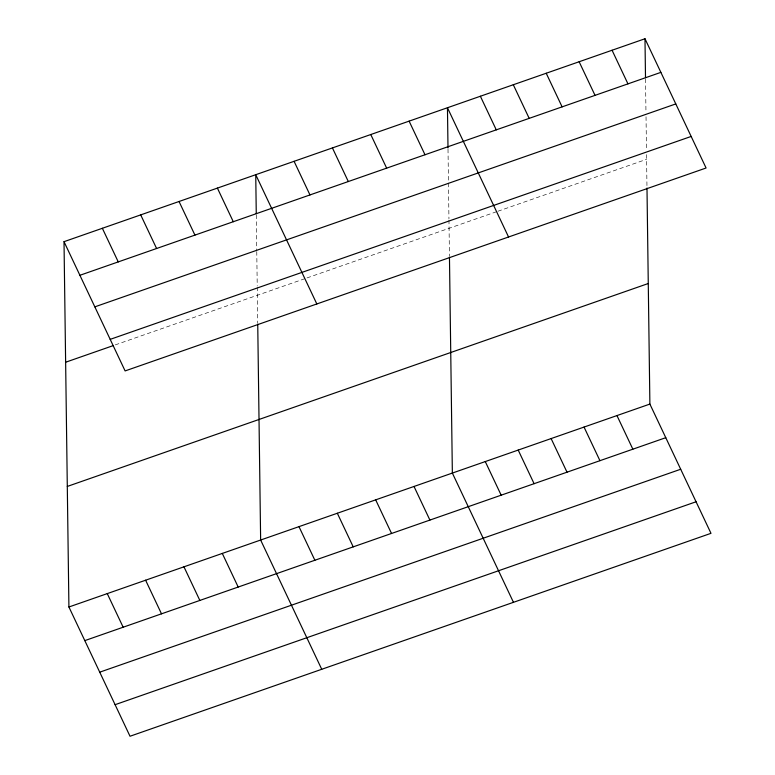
<?xml version="1.0" encoding="UTF-8"?>
<svg xmlns="http://www.w3.org/2000/svg" width="775" height="775" viewBox="0 0 775 775"><rect width="100%" height="100%" fill="white"/><g stroke="black" fill="none" stroke-linecap="round" stroke-linejoin="round"><path stroke-width="0.58" stroke-dasharray="3.88 2.91" d="M115.252 344.904L305.844 278.332M306.978 277.934L496.756 211.643M497.889 211.255L646.602 159.311M645.527 78.934L645.962 112.026M646.03 116.754L646.476 149.856M646.534 154.583L646.97 186.911M448.008 149.11L448.948 218.85M448.957 220.032L449.442 255.905M256.273 214.898L256.748 250.354M256.767 251.536L257.222 285.81M257.242 286.992L257.726 322.865"/><path stroke-width="1.16" d="M64.015 241.674L644.984 38.75L706.083 168.001L125.114 370.925L64.015 241.674L68.917 606.999L130.016 736.25L710.985 533.326L649.886 404.075L646.989 188.063M79.912 275.29L660.872 72.366M94.831 306.852L675.79 103.927M110.195 339.363L691.164 136.439M65.633 362.235L113.005 345.689M67.299 486.438L648.268 283.514M68.917 606.999L649.886 404.075M84.814 640.615L665.773 437.691M99.733 672.177L680.692 469.253M115.097 704.688L696.066 501.764M612.066 50.249L627.953 83.865M579.138 61.748L595.035 95.364M546.22 73.247L562.107 106.863M513.302 84.746L529.189 118.362M480.374 96.245L496.271 129.861M616.968 415.574L632.855 449.19M508.555 236.995L447.456 107.744L447.998 147.928M584.04 427.073L599.937 460.689M409.113 121.142L425 154.758M551.122 438.573L567.009 472.188M370.77 134.53L386.657 168.146M518.204 450.072L534.091 483.687M485.276 461.571L501.173 495.186M332.427 147.928L348.314 181.544M513.457 602.32L452.358 473.07L449.461 257.058M294.083 161.316L309.971 194.932M414.015 486.458L429.902 520.083M316.83 303.965L255.74 174.714L256.263 213.716M375.672 499.856L391.559 533.471M217.397 188.102L233.285 221.718M337.328 513.244L353.216 546.869M179.044 201.5L194.942 235.116M298.985 526.642L314.873 560.257M140.701 214.888L156.598 248.504M321.732 669.28L260.642 540.03L257.736 324.018M102.358 228.286L118.255 261.902M222.299 553.428L238.187 587.043M183.956 566.816L199.843 600.441M145.603 580.213L161.5 613.829M107.26 593.602L123.157 627.227M644.984 38.75L645.507 77.752"/></g></svg>
